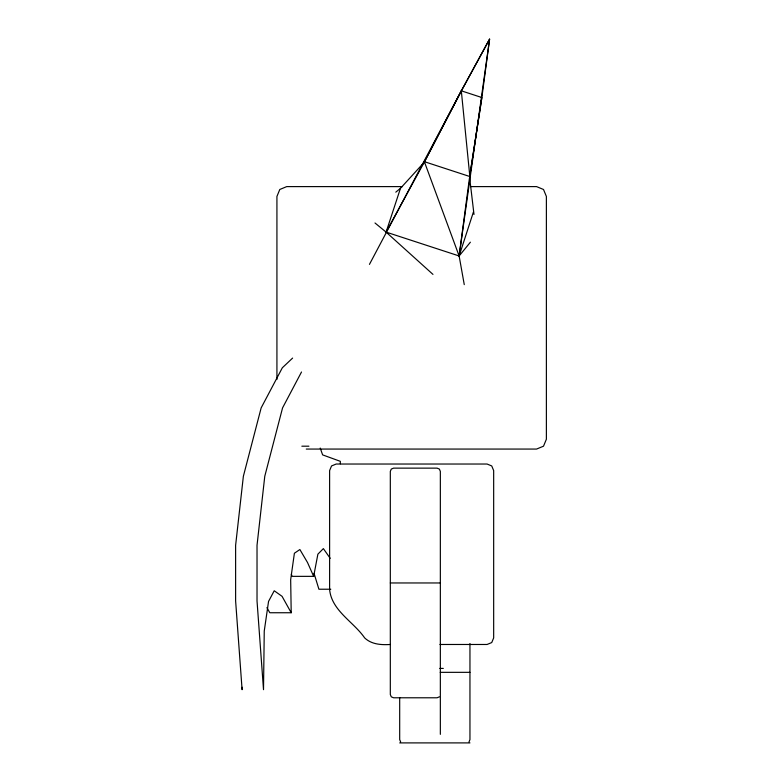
<?xml version="1.0" encoding="UTF-8"?>
<svg xmlns="http://www.w3.org/2000/svg" width="782" height="782" viewBox="0 0 782 782"><rect width="100%" height="100%" fill="white"/><g stroke="black" fill="none" stroke-linecap="round" stroke-linejoin="round"><path stroke-width="1.17" d="M340.326 463.765L340.326 461.331L322.624 454.88L320.219 448.057M242.127 687.241L242.097 689.685L235.617 600.918L235.617 545.318L243.368 476.277L261.159 407.881L282.331 367.784L292.615 358.078M464.264 284.628L459.132 255.968L469.425 178.345M374.998 222.987L386.083 232.098L459.132 255.968L489.591 39.1L461.312 90.82L369.456 264.375M474 214.464L469.581 177.152L481.868 97.535L489.591 39.1L461.224 91.201L424.196 162.324L386.083 232.098L432.964 274.394M291.305 574.223L292.253 576.354L313.66 576.354L317.883 554.164L323.367 548.612L330.219 558.338M469.581 177.152L481.868 97.535L461.312 90.82L424.196 162.324L400.492 188.286L395.8 192.157M461.312 90.82L469.845 176.536L424.352 161.669L459.132 255.968L473.384 212.108M386.083 232.098L400.492 188.286M468.995 741.942L469.953 739.616L469.953 643.498M301.51 371.997L282.566 407.881L264.775 476.277L257.024 545.318L257.024 600.918L263.514 689.685L264.248 631.064L268.549 601.417L274.228 590.762L282.058 596.324L291.207 612.746L269.8 612.746L266.936 607.614M459.132 255.968L470.393 242.195M439.386 696.83L437.07 697.788L393.59 697.788L391.274 696.83L390.316 694.504L390.316 471.409L391.274 469.092L393.59 468.135L437.07 468.135L439.386 469.092L440.344 471.409L440.344 734.347M402.515 186.605L286.72 186.605L279.79 189.488L276.926 196.448L276.926 379.446M470.715 186.605L536.579 186.605L543.51 189.488L546.383 196.448L546.383 439.23L543.51 446.19L536.579 449.063L306.27 449.063M301.852 446.19L308.919 446.19M390.316 582.961L440.344 582.961M330.806 589.227L318.909 589.227L314.051 573.362M390.374 644.476C381.362 645.052 371.577 644.495 364.666 637.917C353.572 621.788 331.705 610.762 329.613 589.608L329.613 470.588L331.539 465.955L336.182 464.029L487.098 464.029L491.741 465.955L493.667 470.588L493.667 637.917L491.741 642.55L487.098 644.476L439.943 644.476M439.758 668.405L443.306 668.405M440.227 672.334L469.953 672.334M399.69 742.9L469.953 742.9M313.66 576.354L307.512 562.502L299.877 549.531L294.394 553.245L290.669 579.648L291.207 612.746M400.648 741.942L399.69 739.616L399.69 697.564"/></g></svg>
